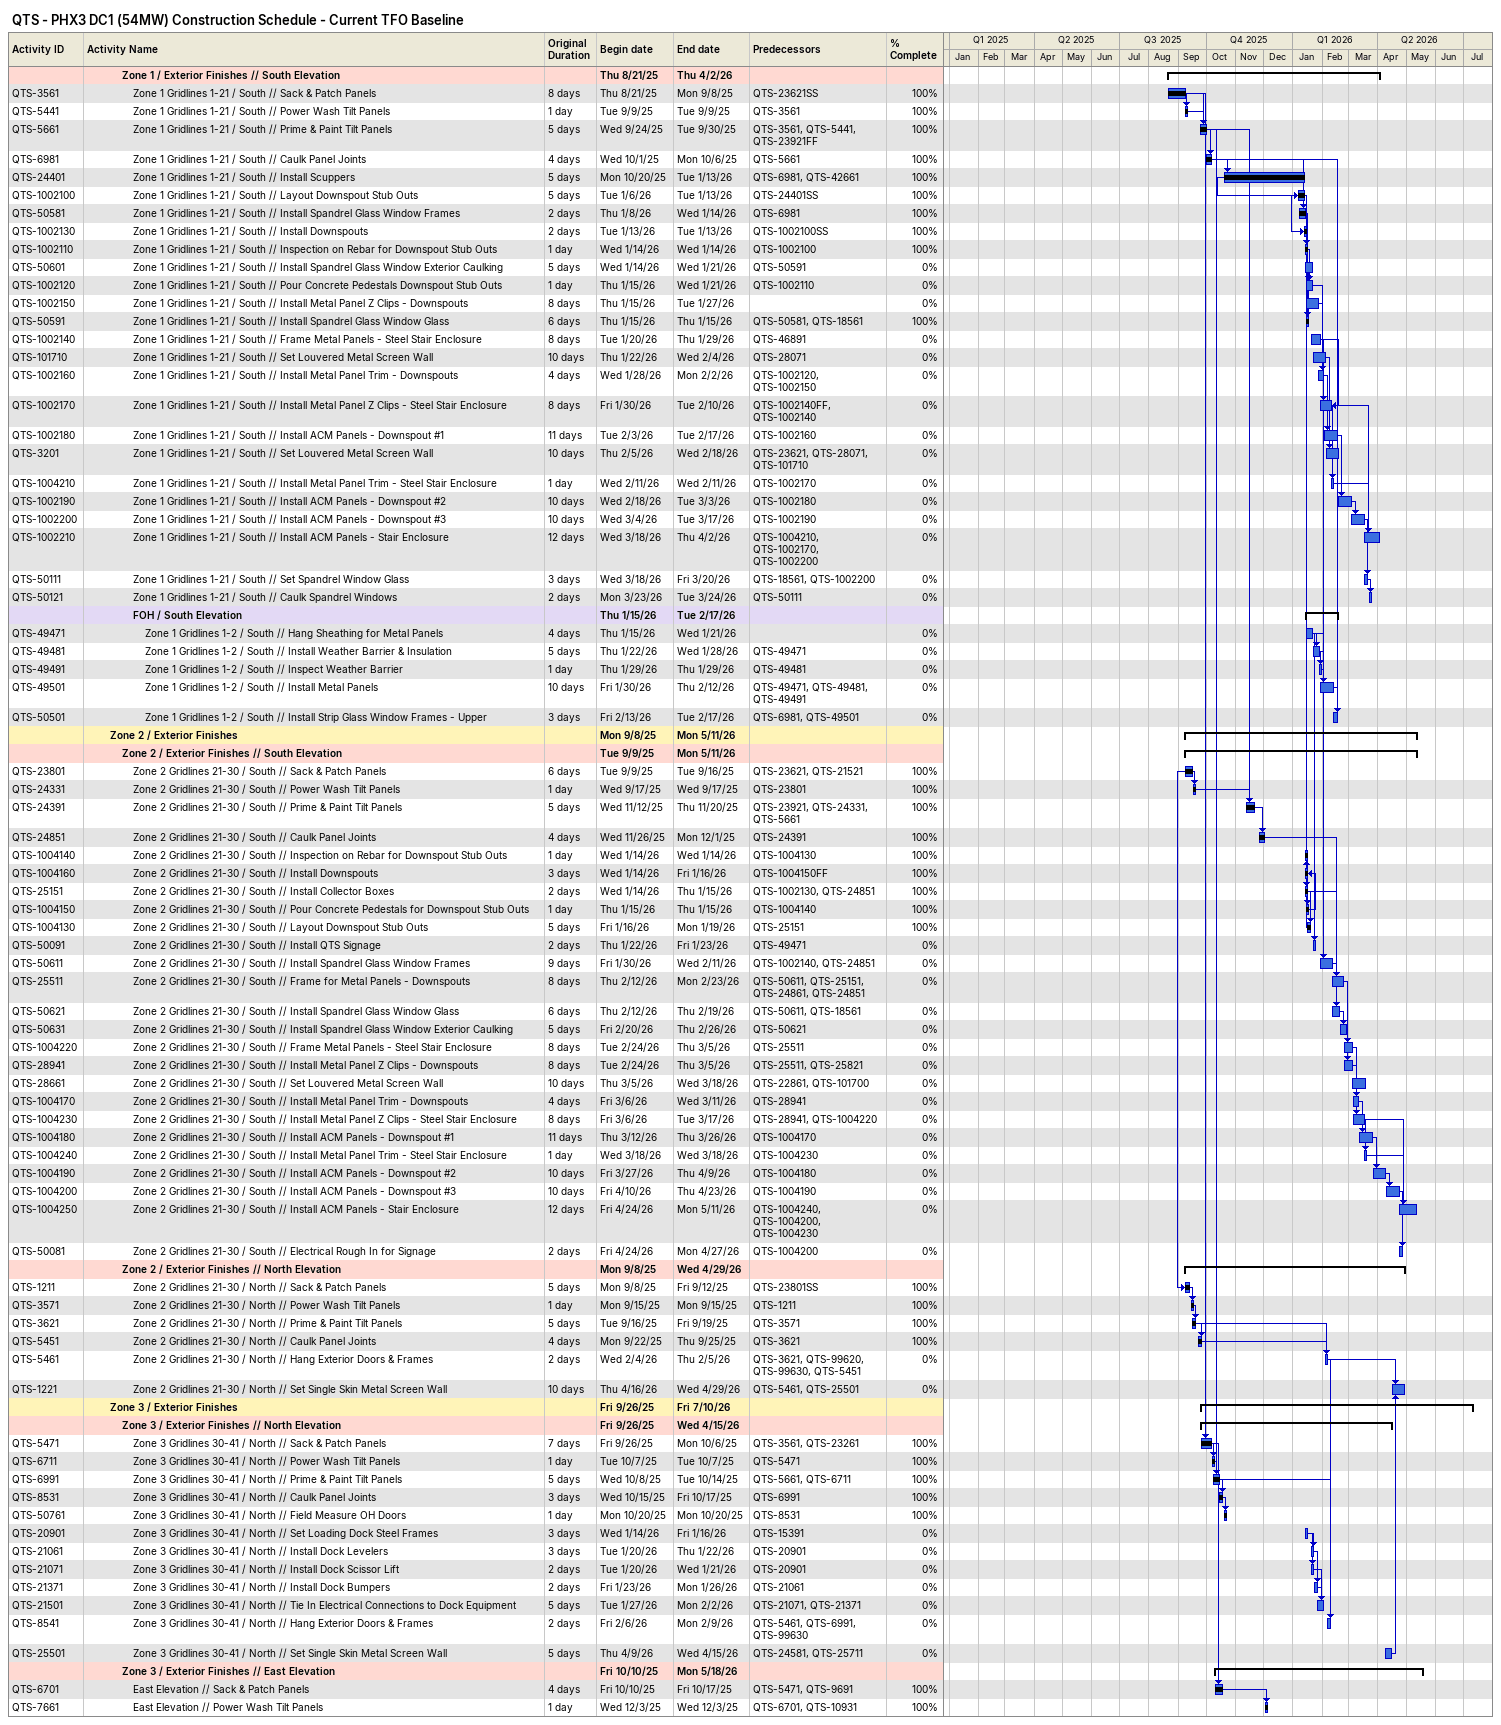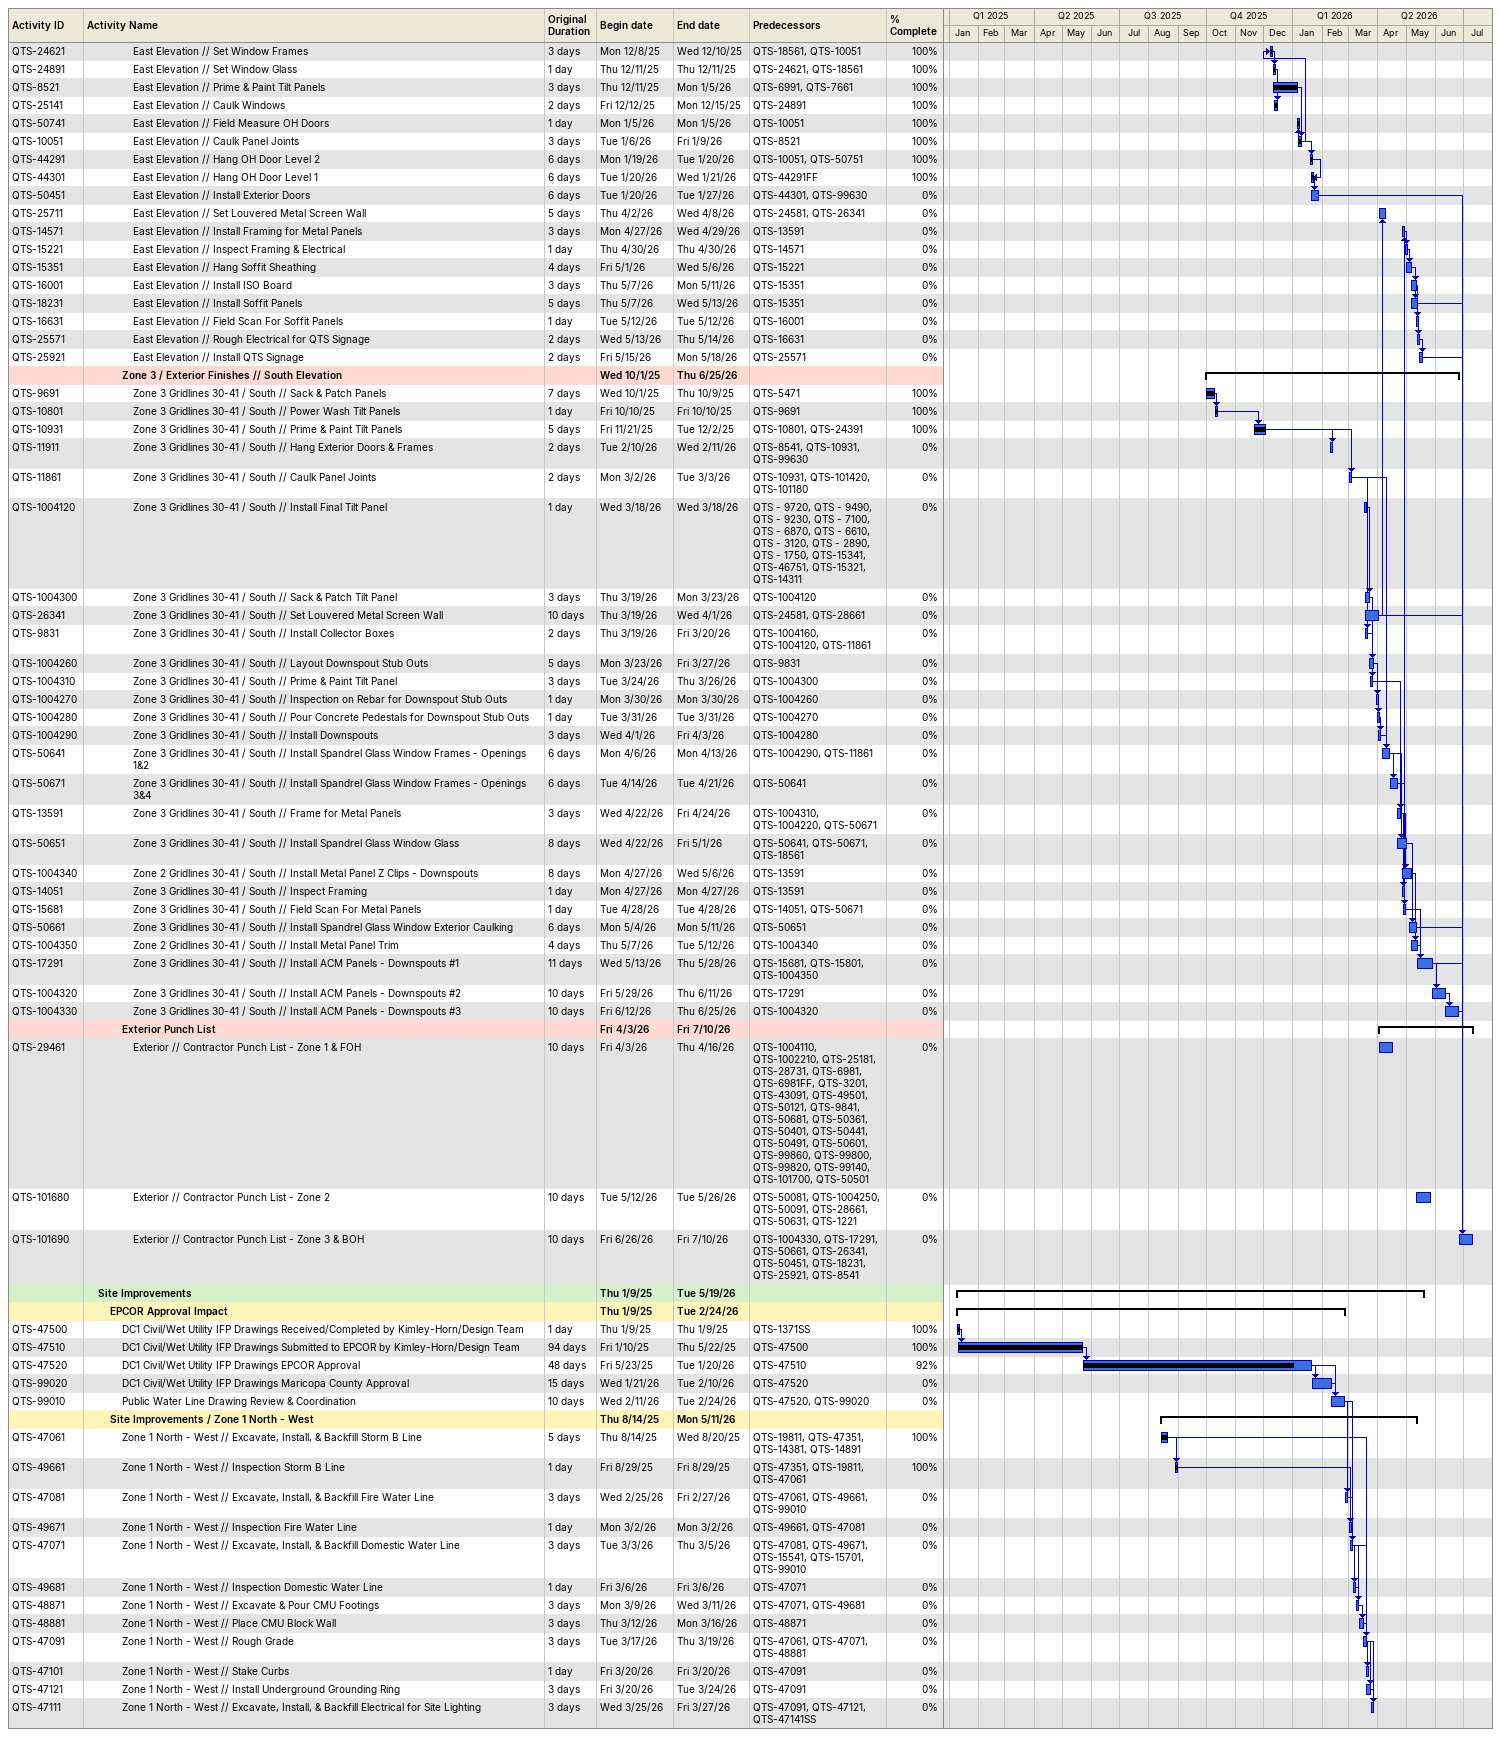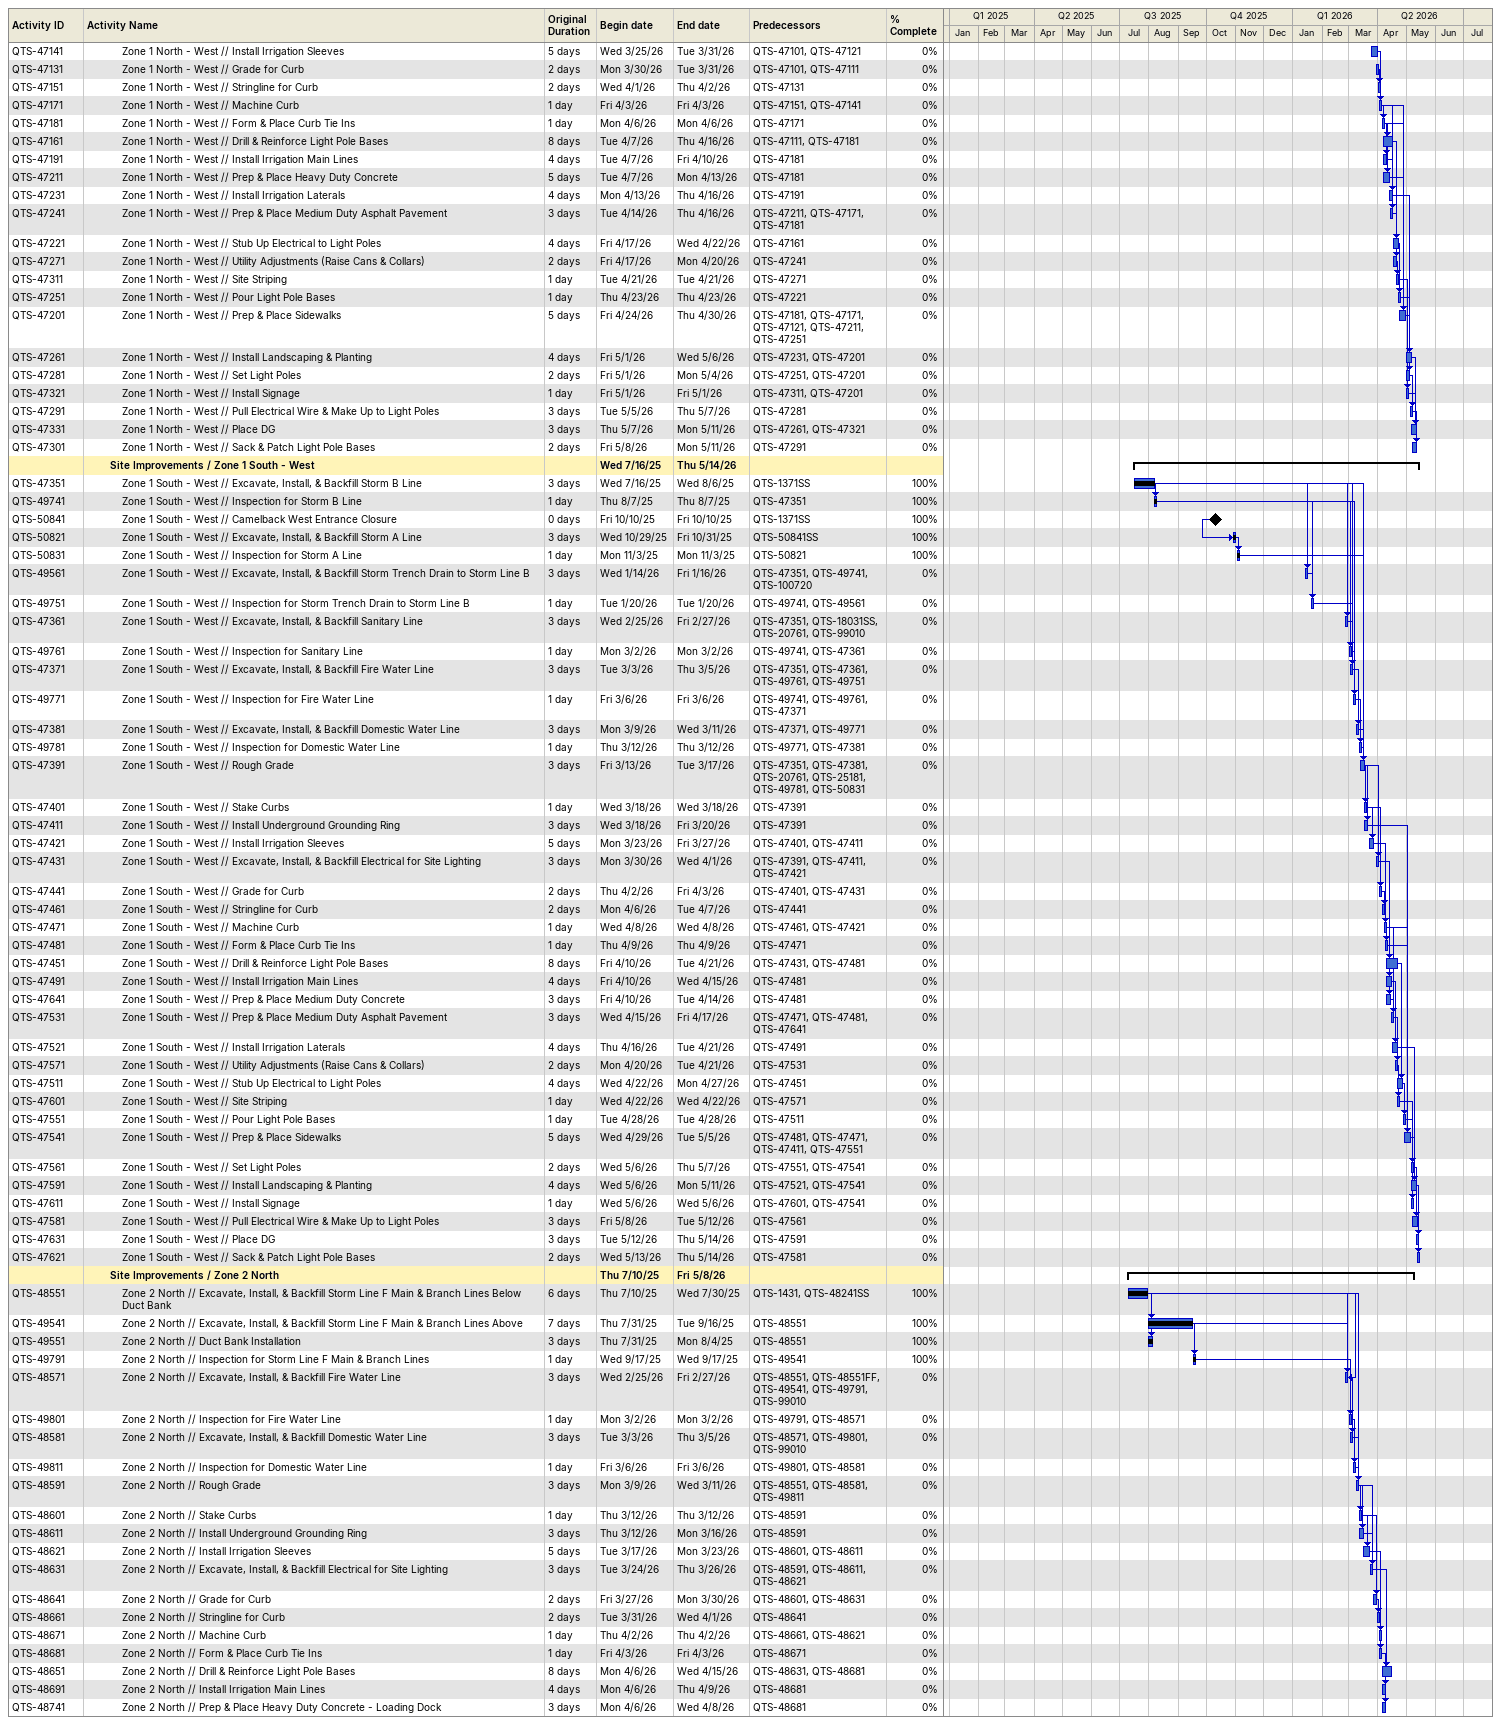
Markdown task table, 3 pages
QTS - PHX3 DC1 (54MW) Construction Schedule - Current TFO Baseline

| ID | Level | Task | Original duration | Start | Finish | Predecessors | % complete |
|---|---|---|---|---|---|---|---|
|  | 4 | **Zone 1 / Exterior Finishes // South Elevation** |  | 2025-08-21 | 2026-04-02 |  |  |
| QTS-3561 | 5 | Zone 1 Gridlines 1-21 / South // Sack & Patch Panels | 8d | 2025-08-21 | 2025-09-08 | QTS-23621SS | 100 |
| QTS-5441 | 5 | Zone 1 Gridlines 1-21 / South // Power Wash Tilt Panels | 1d | 2025-09-09 | 2025-09-09 | QTS-3561 | 100 |
| QTS-5661 | 5 | Zone 1 Gridlines 1-21 / South // Prime & Paint Tilt Panels | 5d | 2025-09-24 | 2025-09-30 | QTS-3561, QTS-5441, QTS-23921FF | 100 |
| QTS-6981 | 5 | Zone 1 Gridlines 1-21 / South // Caulk Panel Joints | 4d | 2025-10-01 | 2025-10-06 | QTS-5661 | 100 |
| QTS-24401 | 5 | Zone 1 Gridlines 1-21 / South // Install Scuppers | 5d | 2025-10-20 | 2026-01-13 | QTS-6981, QTS-42661 | 100 |
| QTS-1002100 | 5 | Zone 1 Gridlines 1-21 / South // Layout Downspout Stub Outs | 5d | 2026-01-06 | 2026-01-13 | QTS-24401SS | 100 |
| QTS-50581 | 5 | Zone 1 Gridlines 1-21 / South // Install Spandrel Glass Window Frames | 2d | 2026-01-08 | 2026-01-14 | QTS-6981 | 100 |
| QTS-1002130 | 5 | Zone 1 Gridlines 1-21 / South // Install Downspouts | 2d | 2026-01-13 | 2026-01-13 | QTS-1002100SS | 100 |
| QTS-1002110 | 5 | Zone 1 Gridlines 1-21 / South // Inspection on Rebar for Downspout Stub Outs | 1d | 2026-01-14 | 2026-01-14 | QTS-1002100 | 100 |
| QTS-50601 | 5 | Zone 1 Gridlines 1-21 / South // Install Spandrel Glass Window Exterior Caulking | 5d | 2026-01-14 | 2026-01-21 | QTS-50591 | 0 |
| QTS-1002120 | 5 | Zone 1 Gridlines 1-21 / South // Pour Concrete Pedestals Downspout Stub Outs | 1d | 2026-01-15 | 2026-01-21 | QTS-1002110 | 0 |
| QTS-1002150 | 5 | Zone 1 Gridlines 1-21 / South // Install Metal Panel Z Clips - Downspouts | 8d | 2026-01-15 | 2026-01-27 |  | 0 |
| QTS-50591 | 5 | Zone 1 Gridlines 1-21 / South // Install Spandrel Glass Window Glass | 6d | 2026-01-15 | 2026-01-15 | QTS-50581, QTS-18561 | 100 |
| QTS-1002140 | 5 | Zone 1 Gridlines 1-21 / South // Frame Metal Panels - Steel Stair Enclosure | 8d | 2026-01-20 | 2026-01-29 | QTS-46891 | 0 |
| QTS-101710 | 5 | Zone 1 Gridlines 1-21 / South // Set Louvered Metal Screen Wall | 10d | 2026-01-22 | 2026-02-04 | QTS-28071 | 0 |
| QTS-1002160 | 5 | Zone 1 Gridlines 1-21 / South // Install Metal Panel Trim - Downspouts | 4d | 2026-01-28 | 2026-02-02 | QTS-1002120, QTS-1002150 | 0 |
| QTS-1002170 | 5 | Zone 1 Gridlines 1-21 / South // Install Metal Panel Z Clips - Steel Stair Enclosure | 8d | 2026-01-30 | 2026-02-10 | QTS-1002140FF, QTS-1002140 | 0 |
| QTS-1002180 | 5 | Zone 1 Gridlines 1-21 / South // Install ACM Panels - Downspout #1 | 11d | 2026-02-03 | 2026-02-17 | QTS-1002160 | 0 |
| QTS-3201 | 5 | Zone 1 Gridlines 1-21 / South // Set Louvered Metal Screen Wall | 10d | 2026-02-05 | 2026-02-18 | QTS-23621, QTS-28071, QTS-101710 | 0 |
| QTS-1004210 | 5 | Zone 1 Gridlines 1-21 / South // Install Metal Panel Trim - Steel Stair Enclosure | 1d | 2026-02-11 | 2026-02-11 | QTS-1002170 | 0 |
| QTS-1002190 | 5 | Zone 1 Gridlines 1-21 / South // Install ACM Panels - Downspout #2 | 10d | 2026-02-18 | 2026-03-03 | QTS-1002180 | 0 |
| QTS-1002200 | 5 | Zone 1 Gridlines 1-21 / South // Install ACM Panels - Downspout #3 | 10d | 2026-03-04 | 2026-03-17 | QTS-1002190 | 0 |
| QTS-1002210 | 5 | Zone 1 Gridlines 1-21 / South // Install ACM Panels - Stair Enclosure | 12d | 2026-03-18 | 2026-04-02 | QTS-1004210, QTS-1002170, QTS-1002200 | 0 |
| QTS-50111 | 5 | Zone 1 Gridlines 1-21 / South // Set Spandrel Window Glass | 3d | 2026-03-18 | 2026-03-20 | QTS-18561, QTS-1002200 | 0 |
| QTS-50121 | 5 | Zone 1 Gridlines 1-21 / South // Caulk Spandrel Windows | 2d | 2026-03-23 | 2026-03-24 | QTS-50111 | 0 |
|  | 5 | **FOH / South Elevation** |  | 2026-01-15 | 2026-02-17 |  |  |
| QTS-49471 | 6 | Zone 1 Gridlines 1-2 / South // Hang Sheathing for Metal Panels | 4d | 2026-01-15 | 2026-01-21 |  | 0 |
| QTS-49481 | 6 | Zone 1 Gridlines 1-2 / South // Install Weather Barrier & Insulation | 5d | 2026-01-22 | 2026-01-28 | QTS-49471 | 0 |
| QTS-49491 | 6 | Zone 1 Gridlines 1-2 / South // Inspect Weather Barrier | 1d | 2026-01-29 | 2026-01-29 | QTS-49481 | 0 |
| QTS-49501 | 6 | Zone 1 Gridlines 1-2 / South // Install Metal Panels | 10d | 2026-01-30 | 2026-02-12 | QTS-49471, QTS-49481, QTS-49491 | 0 |
| QTS-50501 | 6 | Zone 1 Gridlines 1-2 / South // Install Strip Glass Window Frames - Upper | 3d | 2026-02-13 | 2026-02-17 | QTS-6981, QTS-49501 | 0 |
|  | 3 | **Zone 2 / Exterior Finishes** |  | 2025-09-08 | 2026-05-11 |  |  |
|  | 4 | **Zone 2 / Exterior Finishes // South Elevation** |  | 2025-09-09 | 2026-05-11 |  |  |
| QTS-23801 | 5 | Zone 2 Gridlines 21-30 / South // Sack & Patch Panels | 6d | 2025-09-09 | 2025-09-16 | QTS-23621, QTS-21521 | 100 |
| QTS-24331 | 5 | Zone 2 Gridlines 21-30 / South // Power Wash Tilt Panels | 1d | 2025-09-17 | 2025-09-17 | QTS-23801 | 100 |
| QTS-24391 | 5 | Zone 2 Gridlines 21-30 / South // Prime & Paint Tilt Panels | 5d | 2025-11-12 | 2025-11-20 | QTS-23921, QTS-24331, QTS-5661 | 100 |
| QTS-24851 | 5 | Zone 2 Gridlines 21-30 / South // Caulk Panel Joints | 4d | 2025-11-26 | 2025-12-01 | QTS-24391 | 100 |
| QTS-1004140 | 5 | Zone 2 Gridlines 21-30 / South // Inspection on Rebar for Downspout Stub Outs | 1d | 2026-01-14 | 2026-01-14 | QTS-1004130 | 100 |
| QTS-1004160 | 5 | Zone 2 Gridlines 21-30 / South // Install Downspouts | 3d | 2026-01-14 | 2026-01-16 | QTS-1004150FF | 100 |
| QTS-25151 | 5 | Zone 2 Gridlines 21-30 / South // Install Collector Boxes | 2d | 2026-01-14 | 2026-01-15 | QTS-1002130, QTS-24851 | 100 |
| QTS-1004150 | 5 | Zone 2 Gridlines 21-30 / South // Pour Concrete Pedestals for Downspout Stub Outs | 1d | 2026-01-15 | 2026-01-15 | QTS-1004140 | 100 |
| QTS-1004130 | 5 | Zone 2 Gridlines 21-30 / South // Layout Downspout Stub Outs | 5d | 2026-01-16 | 2026-01-19 | QTS-25151 | 100 |
| QTS-50091 | 5 | Zone 2 Gridlines 21-30 / South // Install QTS Signage | 2d | 2026-01-22 | 2026-01-23 | QTS-49471 | 0 |
| QTS-50611 | 5 | Zone 2 Gridlines 21-30 / South // Install Spandrel Glass Window Frames | 9d | 2026-01-30 | 2026-02-11 | QTS-1002140, QTS-24851 | 0 |
| QTS-25511 | 5 | Zone 2 Gridlines 21-30 / South // Frame for Metal Panels - Downspouts | 8d | 2026-02-12 | 2026-02-23 | QTS-50611, QTS-25151, QTS-24861, QTS-24851 | 0 |
| QTS-50621 | 5 | Zone 2 Gridlines 21-30 / South // Install Spandrel Glass Window Glass | 6d | 2026-02-12 | 2026-02-19 | QTS-50611, QTS-18561 | 0 |
| QTS-50631 | 5 | Zone 2 Gridlines 21-30 / South // Install Spandrel Glass Window Exterior Caulking | 5d | 2026-02-20 | 2026-02-26 | QTS-50621 | 0 |
| QTS-1004220 | 5 | Zone 2 Gridlines 21-30 / South // Frame Metal Panels - Steel Stair Enclosure | 8d | 2026-02-24 | 2026-03-05 | QTS-25511 | 0 |
| QTS-28941 | 5 | Zone 2 Gridlines 21-30 / South // Install Metal Panel Z Clips - Downspouts | 8d | 2026-02-24 | 2026-03-05 | QTS-25511, QTS-25821 | 0 |
| QTS-28661 | 5 | Zone 2 Gridlines 21-30 / South // Set Louvered Metal Screen Wall | 10d | 2026-03-05 | 2026-03-18 | QTS-22861, QTS-101700 | 0 |
| QTS-1004170 | 5 | Zone 2 Gridlines 21-30 / South // Install Metal Panel Trim - Downspouts | 4d | 2026-03-06 | 2026-03-11 | QTS-28941 | 0 |
| QTS-1004230 | 5 | Zone 2 Gridlines 21-30 / South // Install Metal Panel Z Clips - Steel Stair Enclosure | 8d | 2026-03-06 | 2026-03-17 | QTS-28941, QTS-1004220 | 0 |
| QTS-1004180 | 5 | Zone 2 Gridlines 21-30 / South // Install ACM Panels - Downspout #1 | 11d | 2026-03-12 | 2026-03-26 | QTS-1004170 | 0 |
| QTS-1004240 | 5 | Zone 2 Gridlines 21-30 / South // Install Metal Panel Trim - Steel Stair Enclosure | 1d | 2026-03-18 | 2026-03-18 | QTS-1004230 | 0 |
| QTS-1004190 | 5 | Zone 2 Gridlines 21-30 / South // Install ACM Panels - Downspout #2 | 10d | 2026-03-27 | 2026-04-09 | QTS-1004180 | 0 |
| QTS-1004200 | 5 | Zone 2 Gridlines 21-30 / South // Install ACM Panels - Downspout #3 | 10d | 2026-04-10 | 2026-04-23 | QTS-1004190 | 0 |
| QTS-1004250 | 5 | Zone 2 Gridlines 21-30 / South // Install ACM Panels - Stair Enclosure | 12d | 2026-04-24 | 2026-05-11 | QTS-1004240, QTS-1004200, QTS-1004230 | 0 |
| QTS-50081 | 5 | Zone 2 Gridlines 21-30 / South // Electrical Rough In for Signage | 2d | 2026-04-24 | 2026-04-27 | QTS-1004200 | 0 |
|  | 4 | **Zone 2 / Exterior Finishes // North Elevation** |  | 2025-09-08 | 2026-04-29 |  |  |
| QTS-1211 | 5 | Zone 2 Gridlines 21-30 / North // Sack & Patch Panels | 5d | 2025-09-08 | 2025-09-12 | QTS-23801SS | 100 |
| QTS-3571 | 5 | Zone 2 Gridlines 21-30 / North // Power Wash Tilt Panels | 1d | 2025-09-15 | 2025-09-15 | QTS-1211 | 100 |
| QTS-3621 | 5 | Zone 2 Gridlines 21-30 / North // Prime & Paint Tilt Panels | 5d | 2025-09-16 | 2025-09-19 | QTS-3571 | 100 |
| QTS-5451 | 5 | Zone 2 Gridlines 21-30 / North // Caulk Panel Joints | 4d | 2025-09-22 | 2025-09-25 | QTS-3621 | 100 |
| QTS-5461 | 5 | Zone 2 Gridlines 21-30 / North // Hang Exterior Doors & Frames | 2d | 2026-02-04 | 2026-02-05 | QTS-3621, QTS-99620, QTS-99630, QTS-5451 | 0 |
| QTS-1221 | 5 | Zone 2 Gridlines 21-30 / North // Set Single Skin Metal Screen Wall | 10d | 2026-04-16 | 2026-04-29 | QTS-5461, QTS-25501 | 0 |
|  | 3 | **Zone 3 / Exterior Finishes** |  | 2025-09-26 | 2026-07-10 |  |  |
|  | 4 | **Zone 3 / Exterior Finishes // North Elevation** |  | 2025-09-26 | 2026-04-15 |  |  |
| QTS-5471 | 5 | Zone 3 Gridlines 30-41 / North // Sack & Patch Panels | 7d | 2025-09-26 | 2025-10-06 | QTS-3561, QTS-23261 | 100 |
| QTS-6711 | 5 | Zone 3 Gridlines 30-41 / North // Power Wash Tilt Panels | 1d | 2025-10-07 | 2025-10-07 | QTS-5471 | 100 |
| QTS-6991 | 5 | Zone 3 Gridlines 30-41 / North // Prime & Paint Tilt Panels | 5d | 2025-10-08 | 2025-10-14 | QTS-5661, QTS-6711 | 100 |
| QTS-8531 | 5 | Zone 3 Gridlines 30-41 / North // Caulk Panel Joints | 3d | 2025-10-15 | 2025-10-17 | QTS-6991 | 100 |
| QTS-50761 | 5 | Zone 3 Gridlines 30-41 / North // Field Measure OH Doors | 1d | 2025-10-20 | 2025-10-20 | QTS-8531 | 100 |
| QTS-20901 | 5 | Zone 3 Gridlines 30-41 / North // Set Loading Dock Steel Frames | 3d | 2026-01-14 | 2026-01-16 | QTS-15391 | 0 |
| QTS-21061 | 5 | Zone 3 Gridlines 30-41 / North // Install Dock Levelers | 3d | 2026-01-20 | 2026-01-22 | QTS-20901 | 0 |
| QTS-21071 | 5 | Zone 3 Gridlines 30-41 / North // Install Dock Scissor Lift | 2d | 2026-01-20 | 2026-01-21 | QTS-20901 | 0 |
| QTS-21371 | 5 | Zone 3 Gridlines 30-41 / North // Install Dock Bumpers | 2d | 2026-01-23 | 2026-01-26 | QTS-21061 | 0 |
| QTS-21501 | 5 | Zone 3 Gridlines 30-41 / North // Tie In Electrical Connections to Dock Equipment | 5d | 2026-01-27 | 2026-02-02 | QTS-21071, QTS-21371 | 0 |
| QTS-8541 | 5 | Zone 3 Gridlines 30-41 / North // Hang Exterior Doors & Frames | 2d | 2026-02-06 | 2026-02-09 | QTS-5461, QTS-6991, QTS-99630 | 0 |
| QTS-25501 | 5 | Zone 3 Gridlines 30-41 / North // Set Single Skin Metal Screen Wall | 5d | 2026-04-09 | 2026-04-15 | QTS-24581, QTS-25711 | 0 |
|  | 4 | **Zone 3 / Exterior Finishes // East Elevation** |  | 2025-10-10 | 2026-05-18 |  |  |
| QTS-6701 | 5 | East Elevation // Sack & Patch Panels | 4d | 2025-10-10 | 2025-10-17 | QTS-5471, QTS-9691 | 100 |
| QTS-7661 | 5 | East Elevation // Power Wash Tilt Panels | 1d | 2025-12-03 | 2025-12-03 | QTS-6701, QTS-10931 | 100 |
| QTS-24621 | 5 | East Elevation // Set Window Frames | 3d | 2025-12-08 | 2025-12-10 | QTS-18561, QTS-10051 | 100 |
| QTS-24891 | 5 | East Elevation // Set Window Glass | 1d | 2025-12-11 | 2025-12-11 | QTS-24621, QTS-18561 | 100 |
| QTS-8521 | 5 | East Elevation // Prime & Paint Tilt Panels | 3d | 2025-12-11 | 2026-01-05 | QTS-6991, QTS-7661 | 100 |
| QTS-25141 | 5 | East Elevation // Caulk Windows | 2d | 2025-12-12 | 2025-12-15 | QTS-24891 | 100 |
| QTS-50741 | 5 | East Elevation // Field Measure OH Doors | 1d | 2026-01-05 | 2026-01-05 | QTS-10051 | 100 |
| QTS-10051 | 5 | East Elevation // Caulk Panel Joints | 3d | 2026-01-06 | 2026-01-09 | QTS-8521 | 100 |
| QTS-44291 | 5 | East Elevation // Hang OH Door Level 2 | 6d | 2026-01-19 | 2026-01-20 | QTS-10051, QTS-50751 | 100 |
| QTS-44301 | 5 | East Elevation // Hang OH Door Level 1 | 6d | 2026-01-20 | 2026-01-21 | QTS-44291FF | 100 |
| QTS-50451 | 5 | East Elevation // Install Exterior Doors | 6d | 2026-01-20 | 2026-01-27 | QTS-44301, QTS-99630 | 0 |
| QTS-25711 | 5 | East Elevation // Set Louvered Metal Screen Wall | 5d | 2026-04-02 | 2026-04-08 | QTS-24581, QTS-26341 | 0 |
| QTS-14571 | 5 | East Elevation // Install Framing for Metal Panels | 3d | 2026-04-27 | 2026-04-29 | QTS-13591 | 0 |
| QTS-15221 | 5 | East Elevation // Inspect Framing & Electrical | 1d | 2026-04-30 | 2026-04-30 | QTS-14571 | 0 |
| QTS-15351 | 5 | East Elevation // Hang Soffit Sheathing | 4d | 2026-05-01 | 2026-05-06 | QTS-15221 | 0 |
| QTS-16001 | 5 | East Elevation // Install ISO Board | 3d | 2026-05-07 | 2026-05-11 | QTS-15351 | 0 |
| QTS-18231 | 5 | East Elevation // Install Soffit Panels | 5d | 2026-05-07 | 2026-05-13 | QTS-15351 | 0 |
| QTS-16631 | 5 | East Elevation // Field Scan For Soffit Panels | 1d | 2026-05-12 | 2026-05-12 | QTS-16001 | 0 |
| QTS-25571 | 5 | East Elevation // Rough Electrical for QTS Signage | 2d | 2026-05-13 | 2026-05-14 | QTS-16631 | 0 |
| QTS-25921 | 5 | East Elevation // Install QTS Signage | 2d | 2026-05-15 | 2026-05-18 | QTS-25571 | 0 |
|  | 4 | **Zone 3 / Exterior Finishes // South Elevation** |  | 2025-10-01 | 2026-06-25 |  |  |
| QTS-9691 | 5 | Zone 3 Gridlines 30-41 / South // Sack & Patch Panels | 7d | 2025-10-01 | 2025-10-09 | QTS-5471 | 100 |
| QTS-10801 | 5 | Zone 3 Gridlines 30-41 / South // Power Wash Tilt Panels | 1d | 2025-10-10 | 2025-10-10 | QTS-9691 | 100 |
| QTS-10931 | 5 | Zone 3 Gridlines 30-41 / South // Prime & Paint Tilt Panels | 5d | 2025-11-21 | 2025-12-02 | QTS-10801, QTS-24391 | 100 |
| QTS-11911 | 5 | Zone 3 Gridlines 30-41 / South // Hang Exterior Doors & Frames | 2d | 2026-02-10 | 2026-02-11 | QTS-8541, QTS-10931, QTS-99630 | 0 |
| QTS-11861 | 5 | Zone 3 Gridlines 30-41 / South // Caulk Panel Joints | 2d | 2026-03-02 | 2026-03-03 | QTS-10931, QTS-101420, QTS-101180 | 0 |
| QTS-1004120 | 5 | Zone 3 Gridlines 30-41 / South // Install Final Tilt Panel | 1d | 2026-03-18 | 2026-03-18 | QTS - 9720, QTS - 9490, QTS - 9230, QTS - 7100, QTS - 6870, QTS - 6610, QTS - 3120, QTS - 2890, QTS - 1750, QTS-15341, QTS-46751, QTS-15321, QTS-14311 | 0 |
| QTS-1004300 | 5 | Zone 3 Gridlines 30-41 / South // Sack & Patch Tilt Panel | 3d | 2026-03-19 | 2026-03-23 | QTS-1004120 | 0 |
| QTS-26341 | 5 | Zone 3 Gridlines 30-41 / South // Set Louvered Metal Screen Wall | 10d | 2026-03-19 | 2026-04-01 | QTS-24581, QTS-28661 | 0 |
| QTS-9831 | 5 | Zone 3 Gridlines 30-41 / South // Install Collector Boxes | 2d | 2026-03-19 | 2026-03-20 | QTS-1004160, QTS-1004120, QTS-11861 | 0 |
| QTS-1004260 | 5 | Zone 3 Gridlines 30-41 / South // Layout Downspout Stub Outs | 5d | 2026-03-23 | 2026-03-27 | QTS-9831 | 0 |
| QTS-1004310 | 5 | Zone 3 Gridlines 30-41 / South // Prime & Paint Tilt Panel | 3d | 2026-03-24 | 2026-03-26 | QTS-1004300 | 0 |
| QTS-1004270 | 5 | Zone 3 Gridlines 30-41 / South // Inspection on Rebar for Downspout Stub Outs | 1d | 2026-03-30 | 2026-03-30 | QTS-1004260 | 0 |
| QTS-1004280 | 5 | Zone 3 Gridlines 30-41 / South // Pour Concrete Pedestals for Downspout Stub Outs | 1d | 2026-03-31 | 2026-03-31 | QTS-1004270 | 0 |
| QTS-1004290 | 5 | Zone 3 Gridlines 30-41 / South // Install Downspouts | 3d | 2026-04-01 | 2026-04-03 | QTS-1004280 | 0 |
| QTS-50641 | 5 | Zone 3 Gridlines 30-41 / South // Install Spandrel Glass Window Frames - Openings 1&2 | 6d | 2026-04-06 | 2026-04-13 | QTS-1004290, QTS-11861 | 0 |
| QTS-50671 | 5 | Zone 3 Gridlines 30-41 / South // Install Spandrel Glass Window Frames - Openings 3&4 | 6d | 2026-04-14 | 2026-04-21 | QTS-50641 | 0 |
| QTS-13591 | 5 | Zone 3 Gridlines 30-41 / South // Frame for Metal Panels | 3d | 2026-04-22 | 2026-04-24 | QTS-1004310, QTS-1004220, QTS-50671 | 0 |
| QTS-50651 | 5 | Zone 3 Gridlines 30-41 / South // Install Spandrel Glass Window Glass | 8d | 2026-04-22 | 2026-05-01 | QTS-50641, QTS-50671, QTS-18561 | 0 |
| QTS-1004340 | 5 | Zone 2 Gridlines 30-41 / South // Install Metal Panel Z Clips - Downspouts | 8d | 2026-04-27 | 2026-05-06 | QTS-13591 | 0 |
| QTS-14051 | 5 | Zone 3 Gridlines 30-41 / South // Inspect Framing | 1d | 2026-04-27 | 2026-04-27 | QTS-13591 | 0 |
| QTS-15681 | 5 | Zone 3 Gridlines 30-41 / South // Field Scan For Metal Panels | 1d | 2026-04-28 | 2026-04-28 | QTS-14051, QTS-50671 | 0 |
| QTS-50661 | 5 | Zone 3 Gridlines 30-41 / South // Install Spandrel Glass Window Exterior Caulking | 6d | 2026-05-04 | 2026-05-11 | QTS-50651 | 0 |
| QTS-1004350 | 5 | Zone 2 Gridlines 30-41 / South // Install Metal Panel Trim | 4d | 2026-05-07 | 2026-05-12 | QTS-1004340 | 0 |
| QTS-17291 | 5 | Zone 3 Gridlines 30-41 / South // Install ACM Panels - Downspouts #1 | 11d | 2026-05-13 | 2026-05-28 | QTS-15681, QTS-15801, QTS-1004350 | 0 |
| QTS-1004320 | 5 | Zone 3 Gridlines 30-41 / South // Install ACM Panels - Downspouts #2 | 10d | 2026-05-29 | 2026-06-11 | QTS-17291 | 0 |
| QTS-1004330 | 5 | Zone 3 Gridlines 30-41 / South // Install ACM Panels - Downspouts #3 | 10d | 2026-06-12 | 2026-06-25 | QTS-1004320 | 0 |
|  | 4 | **Exterior Punch List** |  | 2026-04-03 | 2026-07-10 |  |  |
| QTS-29461 | 5 | Exterior // Contractor Punch List - Zone 1 & FOH | 10d | 2026-04-03 | 2026-04-16 | QTS-1004110, QTS-1002210, QTS-25181, QTS-28731, QTS-6981, QTS-6981FF, QTS-3201, QTS-43091, QTS-49501, QTS-50121, QTS-9841, QTS-50681, QTS-50361, QTS-50401, QTS-50441, QTS-50491, QTS-50601, QTS-99860, QTS-99800, QTS-99820, QTS-99140, QTS-101700, QTS-50501 | 0 |
| QTS-101680 | 5 | Exterior // Contractor Punch List - Zone 2 | 10d | 2026-05-12 | 2026-05-26 | QTS-50081, QTS-1004250, QTS-50091, QTS-28661, QTS-50631, QTS-1221 | 0 |
| QTS-101690 | 5 | Exterior // Contractor Punch List - Zone 3 & BOH | 10d | 2026-06-26 | 2026-07-10 | QTS-1004330, QTS-17291, QTS-50661, QTS-26341, QTS-50451, QTS-18231, QTS-25921, QTS-8541 | 0 |
|  | 2 | **Site Improvements** |  | 2025-01-09 | 2026-05-19 |  |  |
|  | 3 | **EPCOR Approval Impact** |  | 2025-01-09 | 2026-02-24 |  |  |
| QTS-47500 | 4 | DC1 Civil/Wet Utility IFP Drawings Received/Completed by Kimley-Horn/Design Team | 1d | 2025-01-09 | 2025-01-09 | QTS-1371SS | 100 |
| QTS-47510 | 4 | DC1 Civil/Wet Utility IFP Drawings Submitted to EPCOR by Kimley-Horn/Design Team | 94d | 2025-01-10 | 2025-05-22 | QTS-47500 | 100 |
| QTS-47520 | 4 | DC1 Civil/Wet Utility IFP Drawings EPCOR Approval | 48d | 2025-05-23 | 2026-01-20 | QTS-47510 | 92 |
| QTS-99020 | 4 | DC1 Civil/Wet Utility IFP Drawings Maricopa County Approval | 15d | 2026-01-21 | 2026-02-10 | QTS-47520 | 0 |
| QTS-99010 | 4 | Public Water Line Drawing Review & Coordination | 10d | 2026-02-11 | 2026-02-24 | QTS-47520, QTS-99020 | 0 |
|  | 3 | **Site Improvements / Zone 1 North - West** |  | 2025-08-14 | 2026-05-11 |  |  |
| QTS-47061 | 4 | Zone 1 North - West // Excavate, Install, & Backfill Storm B Line | 5d | 2025-08-14 | 2025-08-20 | QTS-19811, QTS-47351, QTS-14381, QTS-14891 | 100 |
| QTS-49661 | 4 | Zone 1 North - West // Inspection Storm B Line | 1d | 2025-08-29 | 2025-08-29 | QTS-47351, QTS-19811, QTS-47061 | 100 |
| QTS-47081 | 4 | Zone 1 North - West // Excavate, Install, & Backfill Fire Water Line | 3d | 2026-02-25 | 2026-02-27 | QTS-47061, QTS-49661, QTS-99010 | 0 |
| QTS-49671 | 4 | Zone 1 North - West // Inspection Fire Water Line | 1d | 2026-03-02 | 2026-03-02 | QTS-49661, QTS-47081 | 0 |
| QTS-47071 | 4 | Zone 1 North - West // Excavate, Install, & Backfill Domestic Water Line | 3d | 2026-03-03 | 2026-03-05 | QTS-47081, QTS-49671, QTS-15541, QTS-15701, QTS-99010 | 0 |
| QTS-49681 | 4 | Zone 1 North - West // Inspection Domestic Water Line | 1d | 2026-03-06 | 2026-03-06 | QTS-47071 | 0 |
| QTS-48871 | 4 | Zone 1 North - West // Excavate & Pour CMU Footings | 3d | 2026-03-09 | 2026-03-11 | QTS-47071, QTS-49681 | 0 |
| QTS-48881 | 4 | Zone 1 North - West // Place CMU Block Wall | 3d | 2026-03-12 | 2026-03-16 | QTS-48871 | 0 |
| QTS-47091 | 4 | Zone 1 North - West // Rough Grade | 3d | 2026-03-17 | 2026-03-19 | QTS-47061, QTS-47071, QTS-48881 | 0 |
| QTS-47101 | 4 | Zone 1 North - West // Stake Curbs | 1d | 2026-03-20 | 2026-03-20 | QTS-47091 | 0 |
| QTS-47121 | 4 | Zone 1 North - West // Install Underground Grounding Ring | 3d | 2026-03-20 | 2026-03-24 | QTS-47091 | 0 |
| QTS-47111 | 4 | Zone 1 North - West // Excavate, Install, & Backfill Electrical for Site Lighting | 3d | 2026-03-25 | 2026-03-27 | QTS-47091, QTS-47121, QTS-47141SS | 0 |
| QTS-47141 | 4 | Zone 1 North - West // Install Irrigation Sleeves | 5d | 2026-03-25 | 2026-03-31 | QTS-47101, QTS-47121 | 0 |
| QTS-47131 | 4 | Zone 1 North - West // Grade for Curb | 2d | 2026-03-30 | 2026-03-31 | QTS-47101, QTS-47111 | 0 |
| QTS-47151 | 4 | Zone 1 North - West // Stringline for Curb | 2d | 2026-04-01 | 2026-04-02 | QTS-47131 | 0 |
| QTS-47171 | 4 | Zone 1 North - West // Machine Curb | 1d | 2026-04-03 | 2026-04-03 | QTS-47151, QTS-47141 | 0 |
| QTS-47181 | 4 | Zone 1 North - West // Form & Place Curb Tie Ins | 1d | 2026-04-06 | 2026-04-06 | QTS-47171 | 0 |
| QTS-47161 | 4 | Zone 1 North - West // Drill & Reinforce Light Pole Bases | 8d | 2026-04-07 | 2026-04-16 | QTS-47111, QTS-47181 | 0 |
| QTS-47191 | 4 | Zone 1 North - West // Install Irrigation Main Lines | 4d | 2026-04-07 | 2026-04-10 | QTS-47181 | 0 |
| QTS-47211 | 4 | Zone 1 North - West // Prep & Place Heavy Duty Concrete | 5d | 2026-04-07 | 2026-04-13 | QTS-47181 | 0 |
| QTS-47231 | 4 | Zone 1 North - West // Install Irrigation Laterals | 4d | 2026-04-13 | 2026-04-16 | QTS-47191 | 0 |
| QTS-47241 | 4 | Zone 1 North - West // Prep & Place Medium Duty Asphalt Pavement | 3d | 2026-04-14 | 2026-04-16 | QTS-47211, QTS-47171, QTS-47181 | 0 |
| QTS-47221 | 4 | Zone 1 North - West // Stub Up Electrical to Light Poles | 4d | 2026-04-17 | 2026-04-22 | QTS-47161 | 0 |
| QTS-47271 | 4 | Zone 1 North - West // Utility Adjustments (Raise Cans & Collars) | 2d | 2026-04-17 | 2026-04-20 | QTS-47241 | 0 |
| QTS-47311 | 4 | Zone 1 North - West // Site Striping | 1d | 2026-04-21 | 2026-04-21 | QTS-47271 | 0 |
| QTS-47251 | 4 | Zone 1 North - West // Pour Light Pole Bases | 1d | 2026-04-23 | 2026-04-23 | QTS-47221 | 0 |
| QTS-47201 | 4 | Zone 1 North - West // Prep & Place Sidewalks | 5d | 2026-04-24 | 2026-04-30 | QTS-47181, QTS-47171, QTS-47121, QTS-47211, QTS-47251 | 0 |
| QTS-47261 | 4 | Zone 1 North - West // Install Landscaping & Planting | 4d | 2026-05-01 | 2026-05-06 | QTS-47231, QTS-47201 | 0 |
| QTS-47281 | 4 | Zone 1 North - West // Set Light Poles | 2d | 2026-05-01 | 2026-05-04 | QTS-47251, QTS-47201 | 0 |
| QTS-47321 | 4 | Zone 1 North - West // Install Signage | 1d | 2026-05-01 | 2026-05-01 | QTS-47311, QTS-47201 | 0 |
| QTS-47291 | 4 | Zone 1 North - West // Pull Electrical Wire & Make Up to Light Poles | 3d | 2026-05-05 | 2026-05-07 | QTS-47281 | 0 |
| QTS-47331 | 4 | Zone 1 North - West // Place DG | 3d | 2026-05-07 | 2026-05-11 | QTS-47261, QTS-47321 | 0 |
| QTS-47301 | 4 | Zone 1 North - West // Sack & Patch Light Pole Bases | 2d | 2026-05-08 | 2026-05-11 | QTS-47291 | 0 |
|  | 3 | **Site Improvements / Zone 1 South - West** |  | 2025-07-16 | 2026-05-14 |  |  |
| QTS-47351 | 4 | Zone 1 South - West // Excavate, Install, & Backfill Storm B Line | 3d | 2025-07-16 | 2025-08-06 | QTS-1371SS | 100 |
| QTS-49741 | 4 | Zone 1 South - West // Inspection for Storm B Line | 1d | 2025-08-07 | 2025-08-07 | QTS-47351 | 100 |
| QTS-50841 | 4 | Zone 1 South - West // Camelback West Entrance Closure | 0d | 2025-10-10 | 2025-10-10 | QTS-1371SS | 100 |
| QTS-50821 | 4 | Zone 1 South - West // Excavate, Install, & Backfill Storm A Line | 3d | 2025-10-29 | 2025-10-31 | QTS-50841SS | 100 |
| QTS-50831 | 4 | Zone 1 South - West // Inspection for Storm A Line | 1d | 2025-11-03 | 2025-11-03 | QTS-50821 | 100 |
| QTS-49561 | 4 | Zone 1 South - West // Excavate, Install, & Backfill Storm Trench Drain to Storm Line B | 3d | 2026-01-14 | 2026-01-16 | QTS-47351, QTS-49741, QTS-100720 | 0 |
| QTS-49751 | 4 | Zone 1 South - West // Inspection for Storm Trench Drain to Storm Line B | 1d | 2026-01-20 | 2026-01-20 | QTS-49741, QTS-49561 | 0 |
| QTS-47361 | 4 | Zone 1 South - West // Excavate, Install, & Backfill Sanitary Line | 3d | 2026-02-25 | 2026-02-27 | QTS-47351, QTS-18031SS, QTS-20761, QTS-99010 | 0 |
| QTS-49761 | 4 | Zone 1 South - West // Inspection for Sanitary Line | 1d | 2026-03-02 | 2026-03-02 | QTS-49741, QTS-47361 | 0 |
| QTS-47371 | 4 | Zone 1 South - West // Excavate, Install, & Backfill Fire Water Line | 3d | 2026-03-03 | 2026-03-05 | QTS-47351, QTS-47361, QTS-49761, QTS-49751 | 0 |
| QTS-49771 | 4 | Zone 1 South - West // Inspection for Fire Water Line | 1d | 2026-03-06 | 2026-03-06 | QTS-49741, QTS-49761, QTS-47371 | 0 |
| QTS-47381 | 4 | Zone 1 South - West // Excavate, Install, & Backfill Domestic Water Line | 3d | 2026-03-09 | 2026-03-11 | QTS-47371, QTS-49771 | 0 |
| QTS-49781 | 4 | Zone 1 South - West // Inspection for Domestic Water Line | 1d | 2026-03-12 | 2026-03-12 | QTS-49771, QTS-47381 | 0 |
| QTS-47391 | 4 | Zone 1 South - West // Rough Grade | 3d | 2026-03-13 | 2026-03-17 | QTS-47351, QTS-47381, QTS-20761, QTS-25181, QTS-49781, QTS-50831 | 0 |
| QTS-47401 | 4 | Zone 1 South - West // Stake Curbs | 1d | 2026-03-18 | 2026-03-18 | QTS-47391 | 0 |
| QTS-47411 | 4 | Zone 1 South - West // Install Underground Grounding Ring | 3d | 2026-03-18 | 2026-03-20 | QTS-47391 | 0 |
| QTS-47421 | 4 | Zone 1 South - West // Install Irrigation Sleeves | 5d | 2026-03-23 | 2026-03-27 | QTS-47401, QTS-47411 | 0 |
| QTS-47431 | 4 | Zone 1 South - West // Excavate, Install, & Backfill Electrical for Site Lighting | 3d | 2026-03-30 | 2026-04-01 | QTS-47391, QTS-47411, QTS-47421 | 0 |
| QTS-47441 | 4 | Zone 1 South - West // Grade for Curb | 2d | 2026-04-02 | 2026-04-03 | QTS-47401, QTS-47431 | 0 |
| QTS-47461 | 4 | Zone 1 South - West // Stringline for Curb | 2d | 2026-04-06 | 2026-04-07 | QTS-47441 | 0 |
| QTS-47471 | 4 | Zone 1 South - West // Machine Curb | 1d | 2026-04-08 | 2026-04-08 | QTS-47461, QTS-47421 | 0 |
| QTS-47481 | 4 | Zone 1 South - West // Form & Place Curb Tie Ins | 1d | 2026-04-09 | 2026-04-09 | QTS-47471 | 0 |
| QTS-47451 | 4 | Zone 1 South - West // Drill & Reinforce Light Pole Bases | 8d | 2026-04-10 | 2026-04-21 | QTS-47431, QTS-47481 | 0 |
| QTS-47491 | 4 | Zone 1 South - West // Install Irrigation Main Lines | 4d | 2026-04-10 | 2026-04-15 | QTS-47481 | 0 |
| QTS-47641 | 4 | Zone 1 South - West // Prep & Place Medium Duty Concrete | 3d | 2026-04-10 | 2026-04-14 | QTS-47481 | 0 |
| QTS-47531 | 4 | Zone 1 South - West // Prep & Place Medium Duty Asphalt Pavement | 3d | 2026-04-15 | 2026-04-17 | QTS-47471, QTS-47481, QTS-47641 | 0 |
| QTS-47521 | 4 | Zone 1 South - West // Install Irrigation Laterals | 4d | 2026-04-16 | 2026-04-21 | QTS-47491 | 0 |
| QTS-47571 | 4 | Zone 1 South - West // Utility Adjustments (Raise Cans & Collars) | 2d | 2026-04-20 | 2026-04-21 | QTS-47531 | 0 |
| QTS-47511 | 4 | Zone 1 South - West // Stub Up Electrical to Light Poles | 4d | 2026-04-22 | 2026-04-27 | QTS-47451 | 0 |
| QTS-47601 | 4 | Zone 1 South - West // Site Striping | 1d | 2026-04-22 | 2026-04-22 | QTS-47571 | 0 |
| QTS-47551 | 4 | Zone 1 South - West // Pour Light Pole Bases | 1d | 2026-04-28 | 2026-04-28 | QTS-47511 | 0 |
| QTS-47541 | 4 | Zone 1 South - West // Prep & Place Sidewalks | 5d | 2026-04-29 | 2026-05-05 | QTS-47481, QTS-47471, QTS-47411, QTS-47551 | 0 |
| QTS-47561 | 4 | Zone 1 South - West // Set Light Poles | 2d | 2026-05-06 | 2026-05-07 | QTS-47551, QTS-47541 | 0 |
| QTS-47591 | 4 | Zone 1 South - West // Install Landscaping & Planting | 4d | 2026-05-06 | 2026-05-11 | QTS-47521, QTS-47541 | 0 |
| QTS-47611 | 4 | Zone 1 South - West // Install Signage | 1d | 2026-05-06 | 2026-05-06 | QTS-47601, QTS-47541 | 0 |
| QTS-47581 | 4 | Zone 1 South - West // Pull Electrical Wire & Make Up to Light Poles | 3d | 2026-05-08 | 2026-05-12 | QTS-47561 | 0 |
| QTS-47631 | 4 | Zone 1 South - West // Place DG | 3d | 2026-05-12 | 2026-05-14 | QTS-47591 | 0 |
| QTS-47621 | 4 | Zone 1 South - West // Sack & Patch Light Pole Bases | 2d | 2026-05-13 | 2026-05-14 | QTS-47581 | 0 |
|  | 3 | **Site Improvements / Zone 2 North** |  | 2025-07-10 | 2026-05-08 |  |  |
| QTS-48551 | 4 | Zone 2 North // Excavate, Install, & Backfill Storm Line F Main & Branch Lines Below Duct Bank | 6d | 2025-07-10 | 2025-07-30 | QTS-1431, QTS-48241SS | 100 |
| QTS-49541 | 4 | Zone 2 North // Excavate, Install, & Backfill Storm Line F Main & Branch Lines Above | 7d | 2025-07-31 | 2025-09-16 | QTS-48551 | 100 |
| QTS-49551 | 4 | Zone 2 North // Duct Bank Installation | 3d | 2025-07-31 | 2025-08-04 | QTS-48551 | 100 |
| QTS-49791 | 4 | Zone 2 North // Inspection for Storm Line F Main & Branch Lines | 1d | 2025-09-17 | 2025-09-17 | QTS-49541 | 100 |
| QTS-48571 | 4 | Zone 2 North // Excavate, Install, & Backfill Fire Water Line | 3d | 2026-02-25 | 2026-02-27 | QTS-48551, QTS-48551FF, QTS-49541, QTS-49791, QTS-99010 | 0 |
| QTS-49801 | 4 | Zone 2 North // Inspection for Fire Water Line | 1d | 2026-03-02 | 2026-03-02 | QTS-49791, QTS-48571 | 0 |
| QTS-48581 | 4 | Zone 2 North // Excavate, Install, & Backfill Domestic Water Line | 3d | 2026-03-03 | 2026-03-05 | QTS-48571, QTS-49801, QTS-99010 | 0 |
| QTS-49811 | 4 | Zone 2 North // Inspection for Domestic Water Line | 1d | 2026-03-06 | 2026-03-06 | QTS-49801, QTS-48581 | 0 |
| QTS-48591 | 4 | Zone 2 North // Rough Grade | 3d | 2026-03-09 | 2026-03-11 | QTS-48551, QTS-48581, QTS-49811 | 0 |
| QTS-48601 | 4 | Zone 2 North // Stake Curbs | 1d | 2026-03-12 | 2026-03-12 | QTS-48591 | 0 |
| QTS-48611 | 4 | Zone 2 North // Install Underground Grounding Ring | 3d | 2026-03-12 | 2026-03-16 | QTS-48591 | 0 |
| QTS-48621 | 4 | Zone 2 North // Install Irrigation Sleeves | 5d | 2026-03-17 | 2026-03-23 | QTS-48601, QTS-48611 | 0 |
| QTS-48631 | 4 | Zone 2 North // Excavate, Install, & Backfill Electrical for Site Lighting | 3d | 2026-03-24 | 2026-03-26 | QTS-48591, QTS-48611, QTS-48621 | 0 |
| QTS-48641 | 4 | Zone 2 North // Grade for Curb | 2d | 2026-03-27 | 2026-03-30 | QTS-48601, QTS-48631 | 0 |
| QTS-48661 | 4 | Zone 2 North // Stringline for Curb | 2d | 2026-03-31 | 2026-04-01 | QTS-48641 | 0 |
| QTS-48671 | 4 | Zone 2 North // Machine Curb | 1d | 2026-04-02 | 2026-04-02 | QTS-48661, QTS-48621 | 0 |
| QTS-48681 | 4 | Zone 2 North // Form & Place Curb Tie Ins | 1d | 2026-04-03 | 2026-04-03 | QTS-48671 | 0 |
| QTS-48651 | 4 | Zone 2 North // Drill & Reinforce Light Pole Bases | 8d | 2026-04-06 | 2026-04-15 | QTS-48631, QTS-48681 | 0 |
| QTS-48691 | 4 | Zone 2 North // Install Irrigation Main Lines | 4d | 2026-04-06 | 2026-04-09 | QTS-48681 | 0 |
| QTS-48741 | 4 | Zone 2 North // Prep & Place Heavy Duty Concrete - Loading Dock | 3d | 2026-04-06 | 2026-04-08 | QTS-48681 | 0 |
